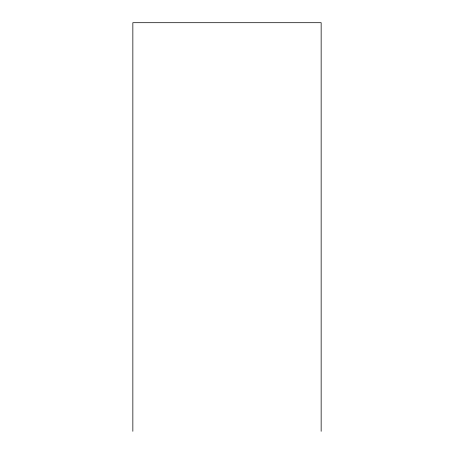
<?xml version="1.0" encoding="UTF-8"?>
<svg xmlns="http://www.w3.org/2000/svg" width="454" height="454" viewBox="0 0 454 454"><rect width="100%" height="100%" fill="white"/><g stroke="black" fill="none" stroke-linecap="round" stroke-linejoin="round"><path stroke-width="0.68" d="M321.154 431.3L321.154 22.7L132.846 22.7L132.846 431.3"/></g></svg>
